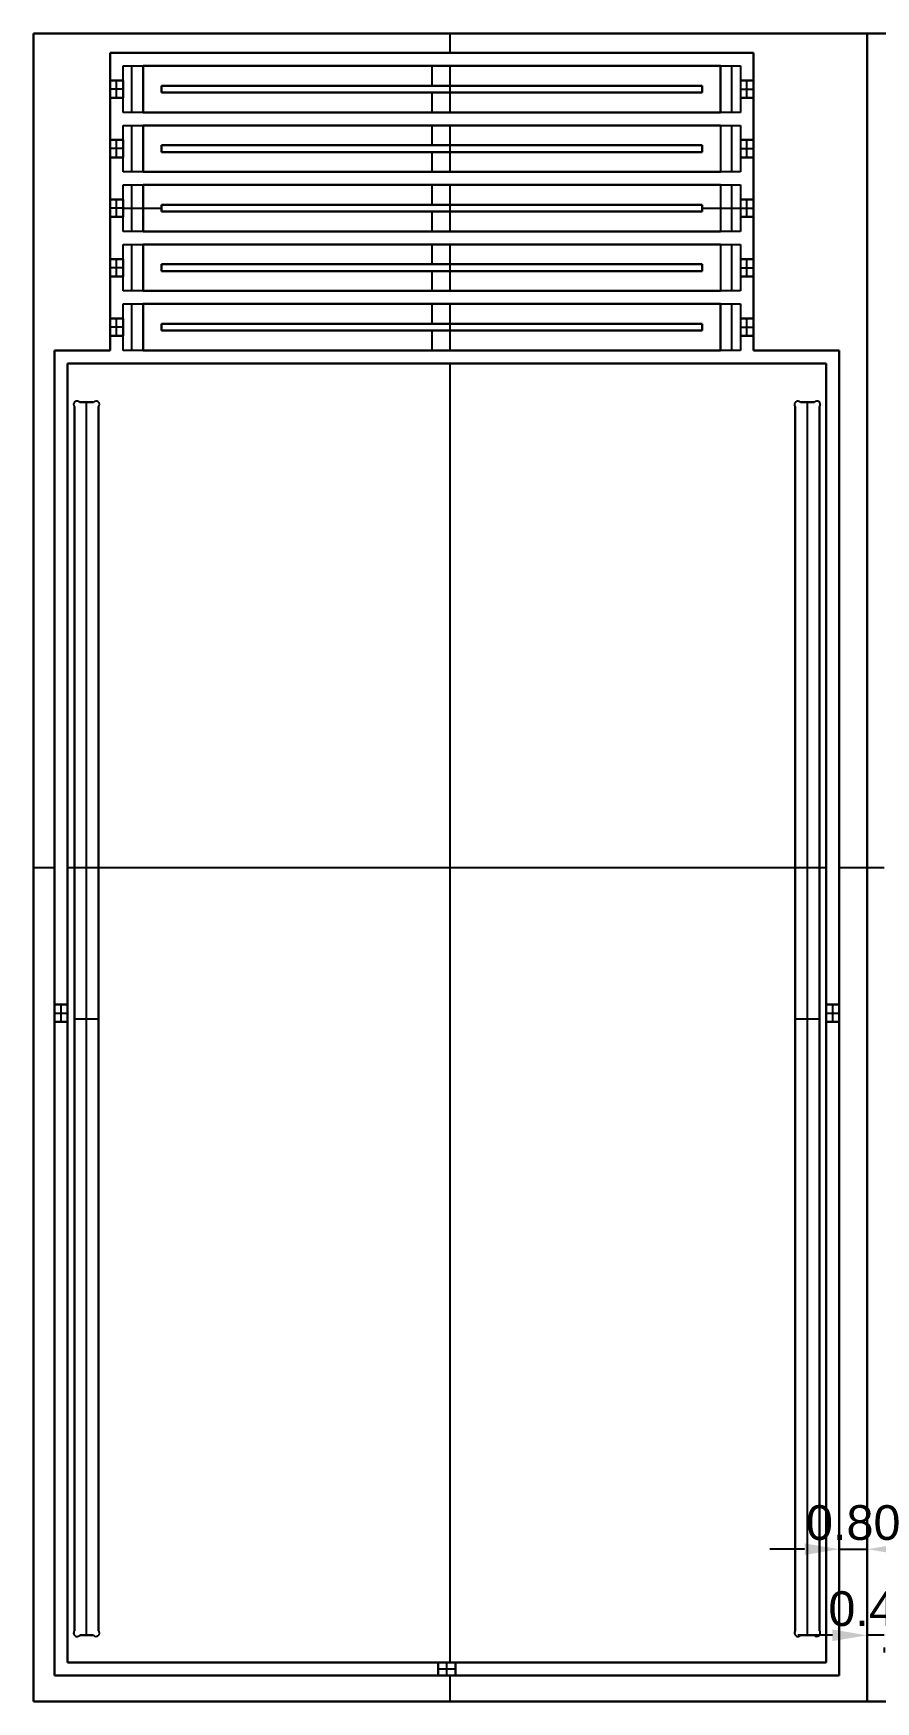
# Model space of a CAD drawing. Extents: x -51.9 to 44.1, y 0 to 48.
# Drawn here: x -51.93 to -27.69, y 0 to 48.03 of the extents above; entities that cross this region are included whole.
import ezdxf

# ---------------------------------------------------------------- set-up
doc = ezdxf.new("R2010")
doc.units = 0
doc.header["$MEASUREMENT"] = 0
doc.layers.get('DEFPOINTS').update_dxf_attribs({"linetype": 'CONTINUOUS'})
doc.layers.add('DEFAULT', color=18, linetype='CONTINUOUS')
doc.styles.add('ARIAL', font='')
doc.styles.get('ARIAL').set_extended_font_data('Arial')
doc.dimstyles.new('DEFAULT', dxfattribs={"dimtxt": 1, "dimasz": 1, "dimexe": 0.5, "dimexo": 0.5, "dimgap": 0.25, "dimtad": 1, "dimtoh": 1, "dimzin": 1, "dimtxsty": 'ARIAL', "dimcen": 0.5, "dimazin": 3, "dimtfac": 1, "dimtdec": 4, "dimtix": 1, "dimtmove": 0, "dimatfit": 3, "dimtolj": 1, "dimtzin": 1})

# ---------------------------------------------------------------- blocks, each defined once
blk = doc.blocks.new('*D1')
at = {"layer": 'DEFAULT', "color": 0}
for p, q in [((-28.738, 4.462), (-28.738, 4.888)), ((-27.936, 4.462), (-27.936, 4.888)), ((-29.738, 4.388), (-30.738, 4.388)), ((-28.738, 4.388), (-27.936, 4.388)), ((-26.936, 4.388), (-25.936, 4.388))]:
    blk.add_line(p, q, dxfattribs=at)
for points in [[(-29.738, 4.222), (-29.738, 4.555), (-28.738, 4.388)], [(-26.936, 4.555), (-26.936, 4.222), (-27.936, 4.388)]]:
    blk.add_solid(points, dxfattribs=at)
at = {"layer": 'DEFPOINTS', "color": 0}
for p in [(-27.936, 4.388), (-28.738, 3.962), (-27.936, 3.962)]:
    blk.add_point(p, dxfattribs=at)
at = {"layer": 'DEFAULT', "color": 0, "insert": (-28.337, 5.149), "char_height": 1, "attachment_point": 5, "style": 'ARIAL'}
blk.add_mtext('\\A1;0.80', dxfattribs=at)
blk = doc.blocks.new('*D2')
at = {"layer": 'DEFAULT', "color": 0}
for p, q in [((-28.936, 1.91), (-29.936, 1.91)), ((-27.45, 1.91), (-27.936, 1.91)), ((-27.936, 1.559), (-27.936, 1.41)), ((-27.45, 1.559), (-27.45, 1.41)), ((-26.45, 1.91), (-25.45, 1.91))]:
    blk.add_line(p, q, dxfattribs=at)
for points in [[(-28.936, 1.743), (-28.936, 2.077), (-27.936, 1.91)], [(-26.45, 2.077), (-26.45, 1.743), (-27.45, 1.91)]]:
    blk.add_solid(points, dxfattribs=at)
at = {"layer": 'DEFPOINTS', "color": 0}
for p in [(-27.936, 2.059), (-27.45, 2.059), (-27.936, 1.91)]:
    blk.add_point(p, dxfattribs=at)
at = {"layer": 'DEFAULT', "color": 0, "insert": (-27.693, 2.67), "char_height": 1, "attachment_point": 5, "style": 'ARIAL'}
blk.add_mtext('\\A1;0.49', dxfattribs=at)

msp = doc.modelspace()

# ---------------------------------------------------------------- linework, layer by layer
at = {"layer": 'DEFAULT'}
for p, q in [((-51.932, 48.031), (-51.932, 0)), ((-27.936, 48.031), (-51.932, 48.031)), ((-51.932, 48.031, -0.75), (-51.932, 0, -0.75)), ((-27.936, 48.031, -0.75), (-51.932, 48.031, -0.75)), ((-51.932, 48.031), (-51.932, 48.031, -0.75)), ((-51.932, 0, -0.375), (-51.932, 48.031, -0.375)), ((-51.932, 48.031, -0.375), (-27.936, 48.031, -0.375)), ((-39.934, 47.47), (-39.934, 48.031)), ((-39.934, 47.47, -0.75), (-39.934, 48.031, -0.75)), ((-39.934, 48.031), (-39.934, 48.031, -0.75)), ((-27.936, 0), (-27.936, 48.031)), ((-27.936, 0, -0.75), (-27.936, 48.031, -0.75)), ((-27.936, 48.031), (-27.936, 48.031, -0.75)), ((-27.936, 48.031, -0.375), (-27.936, 0, -0.375)), ((-27.936, 48.031), (-3.94, 48.031)), ((-27.936, 0), (-27.936, 48.031)), ((-27.936, 48.031, -0.75), (-3.94, 48.031, -0.75)), ((-27.936, 0, -0.75), (-27.936, 48.031, -0.75)), ((-27.936, 48.031), (-27.936, 48.031, -0.75)), ((-3.94, 48.031, -0.375), (-27.936, 48.031, -0.375)), ((-27.936, 48.031, -0.375), (-27.936, 0, -0.375)), ((-49.724, 47.47), (-49.724, 47.47, -0.75)), ((-31.208, 47.47), (-49.724, 47.47)), ((-49.724, 47.47), (-49.724, 38.902)), ((-49.724, 47.47, -0.75), (-49.724, 46.675, -0.75)), ((-31.208, 47.47, -0.75), (-49.724, 47.47, -0.75)), ((-49.724, 38.902, -0.375), (-49.724, 47.47, -0.375)), ((-49.724, 47.47, -0.375), (-31.208, 47.47, -0.375)), ((-49.349, 47.095, -0.75), (-31.583, 47.095, -0.75)), ((-49.349, 47.095, -0.394), (-48.773, 47.095, -0.394)), ((-49.349, 45.756, -0.394), (-49.349, 47.095, -0.394)), ((-49.349, 47.095, -0.394), (-49.349, 47.095, -0.75)), ((-49.349, 46.675, -0.75), (-49.349, 47.095, -0.75)), ((-49.098, 45.756, -0.394), (-49.098, 47.095, -0.394)), ((-48.773, 47.095, -0.394), (-48.773, 47.095, -0.197)), ((-48.773, 45.756, -0.394), (-48.773, 47.095, -0.394)), ((-48.773, 47.095, -0.197), (-32.159, 47.095, -0.197)), ((-48.773, 45.756, -0.197), (-48.773, 47.095, -0.197)), ((-32.159, 47.095, -0.375), (-48.773, 47.095, -0.375)), ((-48.773, 47.095, -0.197), (-48.773, 45.756, -0.197)), ((-40.466, 47.47), (-40.466, 47.47, -0.75)), ((-40.466, 47.095, -0.197), (-40.466, 47.095, -0.75)), ((-40.466, 47.095, -0.197), (-40.466, 46.524, -0.197)), ((-39.934, 45.756, -0.75), (-39.934, 47.095, -0.75)), ((-32.159, 47.095, -0.394), (-31.583, 47.095, -0.394)), ((-32.159, 47.095, -0.394), (-32.159, 45.756, -0.394)), ((-32.159, 47.095, -0.197), (-32.159, 45.756, -0.197)), ((-32.159, 47.095, -0.197), (-32.159, 47.095, -0.394)), ((-32.159, 45.756, -0.197), (-32.159, 47.095, -0.197)), ((-31.835, 45.756, -0.394), (-31.835, 47.095, -0.394)), ((-31.583, 47.095, -0.75), (-31.583, 46.675, -0.75)), ((-31.583, 47.095, -0.394), (-31.583, 45.756, -0.394)), ((-31.583, 47.095, -0.394), (-31.583, 47.095, -0.75)), ((-31.208, 47.47), (-31.208, 47.47, -0.75)), ((-31.208, 38.902), (-31.208, 47.47)), ((-31.208, 46.675, -0.75), (-31.208, 47.47, -0.75)), ((-31.208, 47.47, -0.375), (-31.208, 38.902, -0.375)), ((-49.724, 46.675, -0.75), (-49.349, 46.675, -0.75)), ((-49.724, 46.675, -0.625), (-49.349, 46.675, -0.625)), ((-49.724, 46.175, -0.625), (-49.724, 46.675, -0.625)), ((-49.724, 46.675, -0.75), (-49.724, 46.675, -0.625)), ((-49.724, 46.175, -0.75), (-49.724, 46.675, -0.75)), ((-49.349, 46.675, -0.688), (-49.724, 46.675, -0.688)), ((-49.537, 46.175, -0.75), (-49.537, 46.675, -0.75)), ((-49.537, 46.175, -0.625), (-49.537, 46.675, -0.625)), ((-49.537, 46.675, -0.75), (-49.537, 46.675, -0.625)), ((-49.349, 46.675, -0.75), (-49.349, 46.675, -0.625)), ((-49.349, 46.675, -0.625), (-49.349, 46.175, -0.625)), ((-49.349, 46.675, -0.75), (-49.349, 46.175, -0.75)), ((-31.208, 46.675, -0.75), (-31.583, 46.675, -0.75)), ((-31.208, 46.675, -0.625), (-31.583, 46.675, -0.625)), ((-31.583, 46.675, -0.625), (-31.583, 46.175, -0.625)), ((-31.583, 46.675, -0.75), (-31.583, 46.675, -0.625)), ((-31.583, 46.675, -0.75), (-31.583, 46.175, -0.75)), ((-31.583, 46.675, -0.688), (-31.208, 46.675, -0.688)), ((-31.396, 46.175, -0.75), (-31.396, 46.675, -0.75)), ((-31.396, 46.175, -0.625), (-31.396, 46.675, -0.625)), ((-31.396, 46.675, -0.75), (-31.396, 46.675, -0.625)), ((-31.208, 46.175, -0.625), (-31.208, 46.675, -0.625)), ((-31.208, 46.675, -0.75), (-31.208, 46.675, -0.625)), ((-31.208, 46.175, -0.75), (-31.208, 46.675, -0.75)), ((-49.349, 46.425, -0.75), (-49.724, 46.425, -0.75)), ((-49.349, 46.425, -0.625), (-49.724, 46.425, -0.625)), ((-49.349, 46.175, -0.75), (-49.724, 46.175, -0.75)), ((-49.349, 46.175, -0.625), (-49.724, 46.175, -0.625)), ((-49.724, 46.175, -0.75), (-49.724, 46.175, -0.625)), ((-49.724, 46.175, -0.75), (-49.724, 44.962, -0.75)), ((-49.724, 46.175, -0.688), (-49.349, 46.175, -0.688)), ((-49.537, 46.175, -0.75), (-49.537, 46.175, -0.625)), ((-49.349, 46.425, -0.394), (-49.349, 46.425, -0.625)), ((-49.349, 45.756, -0.75), (-49.349, 46.175, -0.75)), ((-49.349, 46.175, -0.75), (-49.349, 46.175, -0.625)), ((-48.249, 46.524), (-48.249, 46.524, -0.197)), ((-48.249, 46.524, -0.197), (-48.249, 46.327, -0.197)), ((-32.682, 46.524, -0.197), (-48.249, 46.524, -0.197)), ((-32.682, 46.524), (-48.249, 46.524)), ((-48.249, 46.524), (-48.249, 46.327)), ((-48.249, 46.524, -0.099), (-32.682, 46.524, -0.099)), ((-48.249, 46.327, -0.099), (-48.249, 46.524, -0.099)), ((-48.249, 46.425), (-48.249, 46.425, -0.197)), ((-48.249, 46.327, -0.197), (-32.682, 46.327, -0.197)), ((-48.249, 46.327), (-48.249, 46.327, -0.197)), ((-48.249, 46.327), (-32.682, 46.327)), ((-32.682, 46.327, -0.099), (-48.249, 46.327, -0.099)), ((-40.466, 46.524), (-40.466, 46.524, -0.197)), ((-40.466, 46.327, -0.197), (-40.466, 45.756, -0.197)), ((-40.466, 46.327), (-40.466, 46.327, -0.197)), ((-39.934, 46.327), (-39.934, 46.524)), ((-32.682, 46.327, -0.197), (-32.682, 46.524, -0.197)), ((-32.682, 46.524), (-32.682, 46.524, -0.197)), ((-32.682, 46.327), (-32.682, 46.524)), ((-32.682, 46.524, -0.099), (-32.682, 46.327, -0.099)), ((-32.682, 46.425), (-32.682, 46.425, -0.197)), ((-32.682, 46.327), (-32.682, 46.327, -0.197)), ((-31.583, 46.425, -0.394), (-31.583, 46.425, -0.625)), ((-31.583, 46.425, -0.75), (-31.208, 46.425, -0.75)), ((-31.583, 46.425, -0.625), (-31.208, 46.425, -0.625)), ((-31.583, 46.175, -0.75), (-31.208, 46.175, -0.75)), ((-31.583, 46.175, -0.625), (-31.208, 46.175, -0.625)), ((-31.583, 46.175, -0.75), (-31.583, 46.175, -0.625)), ((-31.583, 46.175, -0.75), (-31.583, 45.756, -0.75)), ((-31.208, 46.175, -0.688), (-31.583, 46.175, -0.688)), ((-31.396, 46.175, -0.75), (-31.396, 46.175, -0.625)), ((-31.208, 44.962, -0.75), (-31.208, 46.175, -0.75)), ((-31.208, 46.175, -0.75), (-31.208, 46.175, -0.625)), ((-31.583, 45.756, -0.75), (-49.349, 45.756, -0.75)), ((-48.773, 45.756, -0.394), (-49.349, 45.756, -0.394)), ((-49.349, 45.756, -0.394), (-49.349, 45.756, -0.75)), ((-32.159, 45.756, -0.197), (-48.773, 45.756, -0.197)), ((-48.773, 45.756, -0.197), (-48.773, 45.756, -0.394)), ((-48.773, 45.756, -0.375), (-32.159, 45.756, -0.375)), ((-40.466, 45.756, -0.197), (-40.466, 45.756, -0.75)), ((-31.583, 45.756, -0.394), (-32.159, 45.756, -0.394)), ((-32.159, 45.756, -0.394), (-32.159, 45.756, -0.197)), ((-31.583, 45.756, -0.394), (-31.583, 45.756, -0.75)), ((-49.349, 45.381, -0.75), (-31.583, 45.381, -0.75)), ((-49.349, 45.381, -0.394), (-48.773, 45.381, -0.394)), ((-49.349, 44.042, -0.394), (-49.349, 45.381, -0.394)), ((-49.349, 45.381, -0.394), (-49.349, 45.381, -0.75)), ((-49.349, 44.962, -0.75), (-49.349, 45.381, -0.75)), ((-49.098, 44.042, -0.394), (-49.098, 45.381, -0.394)), ((-48.773, 45.381, -0.394), (-48.773, 45.381, -0.197)), ((-48.773, 44.042, -0.394), (-48.773, 45.381, -0.394)), ((-48.773, 45.381, -0.197), (-32.159, 45.381, -0.197)), ((-48.773, 44.042, -0.197), (-48.773, 45.381, -0.197)), ((-32.159, 45.381, -0.375), (-48.773, 45.381, -0.375)), ((-48.773, 45.381, -0.197), (-48.773, 44.042, -0.197)), ((-40.466, 45.381, -0.197), (-40.466, 45.381, -0.75)), ((-40.466, 45.381, -0.197), (-40.466, 44.81, -0.197)), ((-39.934, 44.042, -0.75), (-39.934, 45.381, -0.75)), ((-32.159, 45.381, -0.394), (-31.583, 45.381, -0.394)), ((-32.159, 45.381, -0.394), (-32.159, 44.042, -0.394)), ((-32.159, 45.381, -0.197), (-32.159, 44.042, -0.197)), ((-32.159, 45.381, -0.197), (-32.159, 45.381, -0.394)), ((-32.159, 45.377, -0.197), (-32.159, 45.381, -0.197)), ((-31.835, 44.042, -0.394), (-31.835, 45.381, -0.394)), ((-31.583, 45.381, -0.75), (-31.583, 44.962, -0.75)), ((-31.583, 45.381, -0.394), (-31.583, 44.042, -0.394)), ((-31.583, 45.381, -0.394), (-31.583, 45.381, -0.75)), ((-49.724, 44.962, -0.75), (-49.349, 44.962, -0.75)), ((-49.724, 44.962, -0.625), (-49.349, 44.962, -0.625)), ((-49.724, 44.462, -0.625), (-49.724, 44.962, -0.625)), ((-49.724, 44.962, -0.75), (-49.724, 44.962, -0.625)), ((-49.724, 44.462, -0.75), (-49.724, 44.962, -0.75)), ((-49.349, 44.962, -0.688), (-49.724, 44.962, -0.688)), ((-49.349, 44.712, -0.75), (-49.724, 44.712, -0.75)), ((-49.349, 44.712, -0.625), (-49.724, 44.712, -0.625)), ((-49.537, 44.462, -0.75), (-49.537, 44.962, -0.75)), ((-49.537, 44.462, -0.625), (-49.537, 44.962, -0.625)), ((-49.537, 44.962, -0.75), (-49.537, 44.962, -0.625)), ((-49.349, 44.962, -0.75), (-49.349, 44.962, -0.625)), ((-49.349, 44.962, -0.625), (-49.349, 44.462, -0.625)), ((-49.349, 44.962, -0.75), (-49.349, 44.462, -0.75)), ((-49.349, 44.712, -0.394), (-49.349, 44.712, -0.625)), ((-48.249, 44.81, -0.197), (-48.249, 44.613, -0.197)), ((-32.682, 44.81, -0.197), (-48.249, 44.81, -0.197)), ((-48.249, 44.81), (-48.249, 44.81, -0.197)), ((-48.249, 44.613), (-48.249, 44.81)), ((-48.249, 44.81), (-32.682, 44.81)), ((-48.249, 44.613, -0.099), (-48.249, 44.81, -0.099)), ((-48.249, 44.81, -0.099), (-32.682, 44.81, -0.099)), ((-48.249, 44.712), (-48.249, 44.712, -0.197)), ((-40.466, 44.81), (-40.466, 44.81, -0.197)), ((-39.934, 44.613), (-39.934, 44.81)), ((-32.682, 44.613, -0.197), (-32.682, 44.81, -0.197)), ((-32.682, 44.81), (-32.682, 44.81, -0.197)), ((-32.682, 44.81), (-32.682, 44.613)), ((-32.682, 44.81, -0.099), (-32.682, 44.613, -0.099)), ((-32.682, 44.712), (-32.682, 44.712, -0.197)), ((-31.208, 44.962, -0.75), (-31.583, 44.962, -0.75)), ((-31.208, 44.962, -0.625), (-31.583, 44.962, -0.625)), ((-31.583, 44.962, -0.625), (-31.583, 44.462, -0.625)), ((-31.583, 44.962, -0.75), (-31.583, 44.962, -0.625)), ((-31.583, 44.962, -0.75), (-31.583, 44.462, -0.75)), ((-31.583, 44.962, -0.688), (-31.208, 44.962, -0.688)), ((-31.583, 44.712, -0.394), (-31.583, 44.712, -0.625)), ((-31.583, 44.712, -0.75), (-31.208, 44.712, -0.75)), ((-31.583, 44.712, -0.625), (-31.208, 44.712, -0.625)), ((-31.396, 44.462, -0.75), (-31.396, 44.962, -0.75)), ((-31.396, 44.462, -0.625), (-31.396, 44.962, -0.625)), ((-31.396, 44.962, -0.75), (-31.396, 44.962, -0.625)), ((-31.208, 44.462, -0.625), (-31.208, 44.962, -0.625)), ((-31.208, 44.962, -0.75), (-31.208, 44.962, -0.625)), ((-31.208, 44.462, -0.75), (-31.208, 44.962, -0.75)), ((-49.349, 44.462, -0.75), (-49.724, 44.462, -0.75)), ((-49.349, 44.462, -0.625), (-49.724, 44.462, -0.625)), ((-49.724, 44.462, -0.75), (-49.724, 44.462, -0.625)), ((-49.724, 44.462, -0.75), (-49.724, 43.248, -0.75)), ((-49.724, 44.462, -0.688), (-49.349, 44.462, -0.688)), ((-49.537, 44.462, -0.75), (-49.537, 44.462, -0.625)), ((-49.349, 44.042, -0.75), (-49.349, 44.462, -0.75)), ((-49.349, 44.462, -0.75), (-49.349, 44.462, -0.625)), ((-48.249, 44.613), (-48.249, 44.613, -0.197)), ((-48.249, 44.613, -0.197), (-32.682, 44.613, -0.197)), ((-32.682, 44.613), (-48.249, 44.613)), ((-32.682, 44.613, -0.099), (-48.249, 44.613, -0.099)), ((-40.466, 44.613, -0.197), (-40.466, 44.042, -0.197)), ((-40.466, 44.613), (-40.466, 44.613, -0.197)), ((-32.682, 44.613), (-32.682, 44.613, -0.197)), ((-31.583, 44.462, -0.75), (-31.208, 44.462, -0.75)), ((-31.583, 44.462, -0.625), (-31.208, 44.462, -0.625)), ((-31.583, 44.462, -0.75), (-31.583, 44.462, -0.625)), ((-31.583, 44.462, -0.75), (-31.583, 44.042, -0.75)), ((-31.208, 44.462, -0.688), (-31.583, 44.462, -0.688)), ((-31.396, 44.462, -0.75), (-31.396, 44.462, -0.625)), ((-31.208, 43.248, -0.75), (-31.208, 44.462, -0.75)), ((-31.208, 44.462, -0.75), (-31.208, 44.462, -0.625)), ((-31.583, 44.042, -0.75), (-49.349, 44.042, -0.75)), ((-48.773, 44.042, -0.394), (-49.349, 44.042, -0.394)), ((-49.349, 44.042, -0.394), (-49.349, 44.042, -0.75)), ((-32.159, 44.042, -0.197), (-48.773, 44.042, -0.197)), ((-48.773, 44.042, -0.197), (-48.773, 44.042, -0.394)), ((-48.773, 44.042, -0.375), (-32.159, 44.042, -0.375)), ((-40.466, 44.042, -0.197), (-40.466, 44.042, -0.75)), ((-32.159, 44.042, -0.197), (-32.159, 44.045, -0.197)), ((-31.583, 44.042, -0.394), (-32.159, 44.042, -0.394)), ((-32.159, 44.042, -0.394), (-32.159, 44.042, -0.197)), ((-31.583, 44.042, -0.394), (-31.583, 44.042, -0.75)), ((-49.724, 43.248, -0.75), (-49.349, 43.248, -0.75)), ((-49.724, 43.248, -0.625), (-49.349, 43.248, -0.625)), ((-49.724, 42.748, -0.625), (-49.724, 43.248, -0.625)), ((-49.724, 43.248, -0.75), (-49.724, 43.248, -0.625)), ((-49.724, 42.748, -0.75), (-49.724, 43.248, -0.75)), ((-49.349, 43.248, -0.688), (-49.724, 43.248, -0.688)), ((-49.537, 42.748, -0.75), (-49.537, 43.248, -0.75)), ((-49.537, 42.748, -0.625), (-49.537, 43.248, -0.625)), ((-49.537, 43.248, -0.75), (-49.537, 43.248, -0.625)), ((-49.349, 43.667, -0.75), (-31.583, 43.667, -0.75)), ((-49.349, 43.667, -0.394), (-48.773, 43.667, -0.394)), ((-49.349, 42.329, -0.394), (-49.349, 43.667, -0.394)), ((-49.349, 43.667, -0.394), (-49.349, 43.667, -0.75)), ((-49.349, 43.248, -0.75), (-49.349, 43.667, -0.75)), ((-49.349, 43.248, -0.75), (-49.349, 43.248, -0.625)), ((-49.349, 43.248, -0.625), (-49.349, 42.748, -0.625)), ((-49.349, 43.248, -0.75), (-49.349, 42.748, -0.75)), ((-49.098, 42.329, -0.394), (-49.098, 43.667, -0.394)), ((-48.773, 43.667, -0.394), (-48.773, 43.667, -0.197)), ((-48.773, 42.329, -0.394), (-48.773, 43.667, -0.394)), ((-48.773, 43.667, -0.197), (-32.159, 43.667, -0.197)), ((-48.773, 42.329, -0.197), (-48.773, 43.667, -0.197)), ((-32.159, 43.667, -0.375), (-48.773, 43.667, -0.375)), ((-48.773, 43.667, -0.197), (-48.773, 42.329, -0.197)), ((-40.466, 43.667, -0.197), (-40.466, 43.667, -0.75)), ((-40.466, 43.667, -0.197), (-40.466, 43.097, -0.197)), ((-39.934, 42.329, -0.75), (-39.934, 43.667, -0.75)), ((-32.159, 43.667, -0.394), (-31.583, 43.667, -0.394)), ((-32.159, 43.667, -0.394), (-32.159, 42.329, -0.394)), ((-32.159, 43.667, -0.197), (-32.159, 42.329, -0.197)), ((-32.159, 43.667, -0.197), (-32.159, 43.667, -0.394)), ((-32.159, 43.663, -0.197), (-32.159, 43.667, -0.197)), ((-31.835, 42.329, -0.394), (-31.835, 43.667, -0.394)), ((-31.583, 43.667, -0.75), (-31.583, 43.248, -0.75)), ((-31.583, 43.667, -0.394), (-31.583, 42.329, -0.394)), ((-31.583, 43.667, -0.394), (-31.583, 43.667, -0.75)), ((-31.208, 43.248, -0.75), (-31.583, 43.248, -0.75)), ((-31.208, 43.248, -0.625), (-31.583, 43.248, -0.625)), ((-31.583, 43.248, -0.625), (-31.583, 42.748, -0.625)), ((-31.583, 43.248, -0.75), (-31.583, 43.248, -0.625)), ((-31.583, 43.248, -0.75), (-31.583, 42.748, -0.75)), ((-31.583, 43.248, -0.688), (-31.208, 43.248, -0.688)), ((-31.396, 42.748, -0.75), (-31.396, 43.248, -0.75)), ((-31.396, 42.748, -0.625), (-31.396, 43.248, -0.625)), ((-31.396, 43.248, -0.75), (-31.396, 43.248, -0.625)), ((-31.208, 42.748, -0.625), (-31.208, 43.248, -0.625)), ((-31.208, 43.248, -0.75), (-31.208, 43.248, -0.625)), ((-31.208, 42.748, -0.75), (-31.208, 43.248, -0.75)), ((-49.724, 43.186), (-49.724, 43.186, -0.625)), ((-49.349, 42.998, -0.75), (-49.724, 42.998, -0.75)), ((-49.349, 42.998, -0.625), (-49.724, 42.998, -0.625)), ((-49.349, 42.748, -0.75), (-49.724, 42.748, -0.75)), ((-49.349, 42.748, -0.625), (-49.724, 42.748, -0.625)), ((-49.724, 42.748, -0.75), (-49.724, 42.748, -0.625)), ((-49.724, 42.748, -0.75), (-49.724, 41.535, -0.75)), ((-49.724, 42.748, -0.688), (-49.349, 42.748, -0.688)), ((-49.537, 42.748, -0.75), (-49.537, 42.748, -0.625)), ((-49.349, 42.998, -0.394), (-49.349, 42.998, -0.625)), ((-49.349, 42.998, -0.394), (-48.773, 42.998, -0.394)), ((-49.349, 42.329, -0.75), (-49.349, 42.748, -0.75)), ((-49.349, 42.748, -0.75), (-49.349, 42.748, -0.625)), ((-48.773, 42.998, -0.197), (-48.773, 42.998, -0.394)), ((-48.773, 42.998, -0.197), (-48.249, 42.998, -0.197)), ((-48.249, 43.097), (-48.249, 43.097, -0.197)), ((-48.249, 43.097, -0.197), (-48.249, 42.9, -0.197)), ((-32.682, 43.097, -0.197), (-48.249, 43.097, -0.197)), ((-32.682, 43.097), (-48.249, 43.097)), ((-48.249, 43.097), (-48.249, 42.9)), ((-48.249, 43.097, -0.099), (-32.682, 43.097, -0.099)), ((-48.249, 42.9, -0.099), (-48.249, 43.097, -0.099)), ((-48.249, 42.998), (-48.249, 42.998, -0.197)), ((-48.249, 42.9, -0.197), (-32.682, 42.9, -0.197)), ((-48.249, 42.9), (-48.249, 42.9, -0.197)), ((-48.249, 42.9), (-32.682, 42.9)), ((-32.682, 42.9, -0.099), (-48.249, 42.9, -0.099)), ((-40.466, 43.097), (-40.466, 43.097, -0.197)), ((-40.466, 42.9, -0.197), (-40.466, 42.329, -0.197)), ((-40.466, 42.9), (-40.466, 42.9, -0.197)), ((-39.934, 42.9), (-39.934, 43.097)), ((-32.682, 42.9, -0.197), (-32.682, 43.097, -0.197)), ((-32.682, 43.097), (-32.682, 43.097, -0.197)), ((-32.682, 42.9), (-32.682, 43.097)), ((-32.682, 43.097, -0.099), (-32.682, 42.9, -0.099)), ((-32.682, 42.998, -0.197), (-32.159, 42.998, -0.197)), ((-32.682, 42.998), (-32.682, 42.998, -0.197)), ((-32.682, 42.9), (-32.682, 42.9, -0.197)), ((-32.159, 42.998, -0.394), (-31.583, 42.998, -0.394)), ((-32.159, 42.998, -0.197), (-32.159, 42.998, -0.394)), ((-31.583, 42.998, -0.394), (-31.583, 42.998, -0.625)), ((-31.583, 42.998, -0.75), (-31.208, 42.998, -0.75)), ((-31.583, 42.998, -0.625), (-31.208, 42.998, -0.625)), ((-31.583, 42.748, -0.75), (-31.208, 42.748, -0.75)), ((-31.583, 42.748, -0.625), (-31.208, 42.748, -0.625)), ((-31.583, 42.748, -0.75), (-31.583, 42.748, -0.625)), ((-31.583, 42.748, -0.75), (-31.583, 42.329, -0.75)), ((-31.208, 42.748, -0.688), (-31.583, 42.748, -0.688)), ((-31.396, 42.748, -0.75), (-31.396, 42.748, -0.625)), ((-31.208, 43.186), (-31.208, 43.186, -0.625)), ((-31.208, 41.535, -0.75), (-31.208, 42.748, -0.75)), ((-31.208, 42.748, -0.75), (-31.208, 42.748, -0.625)), ((-31.583, 42.329, -0.75), (-49.349, 42.329, -0.75)), ((-48.773, 42.329, -0.394), (-49.349, 42.329, -0.394)), ((-49.349, 42.329, -0.394), (-49.349, 42.329, -0.75)), ((-32.159, 42.329, -0.197), (-48.773, 42.329, -0.197)), ((-48.773, 42.329, -0.197), (-48.773, 42.329, -0.394)), ((-48.773, 42.329, -0.375), (-32.159, 42.329, -0.375)), ((-40.466, 42.329, -0.197), (-40.466, 42.329, -0.75)), ((-32.159, 42.329, -0.197), (-32.159, 42.335, -0.197)), ((-31.583, 42.329, -0.394), (-32.159, 42.329, -0.394)), ((-32.159, 42.329, -0.394), (-32.159, 42.329, -0.197)), ((-31.583, 42.329, -0.394), (-31.583, 42.329, -0.75)), ((-49.349, 41.954, -0.75), (-31.583, 41.954, -0.75)), ((-49.349, 41.954, -0.394), (-48.773, 41.954, -0.394)), ((-49.349, 40.615, -0.394), (-49.349, 41.954, -0.394)), ((-49.349, 41.954, -0.394), (-49.349, 41.954, -0.75)), ((-49.349, 41.535, -0.75), (-49.349, 41.954, -0.75)), ((-49.098, 40.615, -0.394), (-49.098, 41.954, -0.394)), ((-48.773, 41.954, -0.394), (-48.773, 41.954, -0.197)), ((-48.773, 40.615, -0.394), (-48.773, 41.954, -0.394)), ((-48.773, 41.954, -0.197), (-32.159, 41.954, -0.197)), ((-48.773, 40.615, -0.197), (-48.773, 41.954, -0.197)), ((-32.159, 41.954, -0.375), (-48.773, 41.954, -0.375)), ((-48.773, 41.954, -0.197), (-48.773, 40.615, -0.197)), ((-40.466, 41.954, -0.197), (-40.466, 41.954, -0.75)), ((-40.466, 41.954, -0.197), (-40.466, 41.383, -0.197)), ((-39.934, 40.615, -0.75), (-39.934, 41.954, -0.75)), ((-32.159, 41.954, -0.394), (-31.583, 41.954, -0.394)), ((-32.159, 41.954, -0.394), (-32.159, 40.615, -0.394)), ((-32.159, 41.954, -0.197), (-32.159, 40.615, -0.197)), ((-32.159, 41.954, -0.197), (-32.159, 41.954, -0.394)), ((-32.159, 41.948, -0.197), (-32.159, 41.954, -0.197)), ((-31.835, 40.615, -0.394), (-31.835, 41.954, -0.394)), ((-31.583, 41.954, -0.75), (-31.583, 41.535, -0.75)), ((-31.583, 41.954, -0.394), (-31.583, 40.615, -0.394)), ((-31.583, 41.954, -0.394), (-31.583, 41.954, -0.75)), ((-49.724, 41.535, -0.75), (-49.349, 41.535, -0.75)), ((-49.724, 41.535, -0.625), (-49.349, 41.535, -0.625)), ((-49.724, 41.035, -0.625), (-49.724, 41.535, -0.625)), ((-49.724, 41.535, -0.75), (-49.724, 41.535, -0.625)), ((-49.724, 41.035, -0.75), (-49.724, 41.535, -0.75)), ((-49.349, 41.535, -0.688), (-49.724, 41.535, -0.688)), ((-49.537, 41.035, -0.75), (-49.537, 41.535, -0.75)), ((-49.537, 41.035, -0.625), (-49.537, 41.535, -0.625)), ((-49.537, 41.535, -0.75), (-49.537, 41.535, -0.625)), ((-49.349, 41.535, -0.75), (-49.349, 41.535, -0.625)), ((-49.349, 41.535, -0.625), (-49.349, 41.035, -0.625)), ((-49.349, 41.535, -0.75), (-49.349, 41.035, -0.75)), ((-48.249, 41.383), (-48.249, 41.383, -0.197)), ((-48.249, 41.383, -0.197), (-48.249, 41.186, -0.197)), ((-32.682, 41.383, -0.197), (-48.249, 41.383, -0.197)), ((-32.682, 41.383), (-48.249, 41.383)), ((-48.249, 41.383), (-48.249, 41.186)), ((-48.249, 41.383, -0.099), (-32.682, 41.383, -0.099)), ((-48.249, 41.186, -0.099), (-48.249, 41.383, -0.099)), ((-40.466, 41.383), (-40.466, 41.383, -0.197)), ((-39.934, 41.186), (-39.934, 41.383)), ((-32.682, 41.186, -0.197), (-32.682, 41.383, -0.197)), ((-32.682, 41.383), (-32.682, 41.383, -0.197)), ((-32.682, 41.186), (-32.682, 41.383)), ((-32.682, 41.383, -0.099), (-32.682, 41.186, -0.099)), ((-31.208, 41.535, -0.75), (-31.583, 41.535, -0.75)), ((-31.208, 41.535, -0.625), (-31.583, 41.535, -0.625)), ((-31.583, 41.535, -0.625), (-31.583, 41.035, -0.625)), ((-31.583, 41.535, -0.75), (-31.583, 41.535, -0.625)), ((-31.583, 41.535, -0.75), (-31.583, 41.035, -0.75)), ((-31.583, 41.535, -0.688), (-31.208, 41.535, -0.688)), ((-31.396, 41.035, -0.75), (-31.396, 41.535, -0.75)), ((-31.396, 41.035, -0.625), (-31.396, 41.535, -0.625)), ((-31.396, 41.535, -0.75), (-31.396, 41.535, -0.625)), ((-31.208, 41.035, -0.625), (-31.208, 41.535, -0.625)), ((-31.208, 41.535, -0.75), (-31.208, 41.535, -0.625)), ((-31.208, 41.035, -0.75), (-31.208, 41.535, -0.75)), ((-49.349, 41.285, -0.75), (-49.724, 41.285, -0.75)), ((-49.349, 41.285, -0.625), (-49.724, 41.285, -0.625)), ((-49.349, 41.035, -0.75), (-49.724, 41.035, -0.75)), ((-49.349, 41.035, -0.625), (-49.724, 41.035, -0.625)), ((-49.724, 41.035, -0.75), (-49.724, 41.035, -0.625)), ((-49.724, 41.035, -0.75), (-49.724, 39.821, -0.75)), ((-49.724, 41.035, -0.688), (-49.349, 41.035, -0.688)), ((-49.537, 41.035, -0.75), (-49.537, 41.035, -0.625)), ((-49.349, 41.285, -0.394), (-49.349, 41.285, -0.625)), ((-49.349, 40.615, -0.75), (-49.349, 41.035, -0.75)), ((-49.349, 41.035, -0.75), (-49.349, 41.035, -0.625)), ((-48.249, 41.285), (-48.249, 41.285, -0.197)), ((-48.249, 41.186, -0.197), (-32.682, 41.186, -0.197)), ((-48.249, 41.186), (-48.249, 41.186, -0.197)), ((-48.249, 41.186), (-32.682, 41.186)), ((-32.682, 41.186, -0.099), (-48.249, 41.186, -0.099)), ((-40.466, 41.186, -0.197), (-40.466, 40.615, -0.197)), ((-40.466, 41.186), (-40.466, 41.186, -0.197)), ((-32.682, 41.285), (-32.682, 41.285, -0.197)), ((-32.682, 41.186), (-32.682, 41.186, -0.197)), ((-31.583, 41.285, -0.394), (-31.583, 41.285, -0.625)), ((-31.583, 41.285, -0.75), (-31.208, 41.285, -0.75)), ((-31.583, 41.285, -0.625), (-31.208, 41.285, -0.625)), ((-31.583, 41.035, -0.75), (-31.208, 41.035, -0.75)), ((-31.583, 41.035, -0.625), (-31.208, 41.035, -0.625)), ((-31.583, 41.035, -0.75), (-31.583, 41.035, -0.625)), ((-31.583, 41.035, -0.75), (-31.583, 40.615, -0.75)), ((-31.208, 41.035, -0.688), (-31.583, 41.035, -0.688)), ((-31.396, 41.035, -0.75), (-31.396, 41.035, -0.625)), ((-31.208, 39.821, -0.75), (-31.208, 41.035, -0.75)), ((-31.208, 41.035, -0.75), (-31.208, 41.035, -0.625)), ((-31.583, 40.615, -0.75), (-49.349, 40.615, -0.75)), ((-48.773, 40.615, -0.394), (-49.349, 40.615, -0.394)), ((-49.349, 40.615, -0.394), (-49.349, 40.615, -0.75)), ((-32.159, 40.615, -0.197), (-48.773, 40.615, -0.197)), ((-48.773, 40.615, -0.197), (-48.773, 40.615, -0.394)), ((-48.773, 40.615, -0.375), (-32.159, 40.615, -0.375)), ((-40.466, 40.615, -0.197), (-40.466, 40.615, -0.75)), ((-32.159, 40.615, -0.197), (-32.159, 40.624, -0.197)), ((-31.583, 40.615, -0.394), (-32.159, 40.615, -0.394)), ((-32.159, 40.615, -0.394), (-32.159, 40.615, -0.197)), ((-31.583, 40.615, -0.394), (-31.583, 40.615, -0.75)), ((-49.349, 40.24, -0.75), (-31.583, 40.24, -0.75)), ((-49.349, 38.902, -0.394), (-49.349, 40.24, -0.394)), ((-49.349, 40.24, -0.394), (-48.773, 40.24, -0.394)), ((-49.349, 40.24, -0.394), (-49.349, 40.24, -0.75)), ((-49.349, 39.821, -0.75), (-49.349, 40.24, -0.75)), ((-49.098, 38.902, -0.394), (-49.098, 40.24, -0.394)), ((-48.773, 40.24, -0.394), (-48.773, 40.24, -0.197)), ((-48.773, 38.902, -0.394), (-48.773, 40.24, -0.394)), ((-48.773, 40.24, -0.197), (-32.159, 40.24, -0.197)), ((-48.773, 38.902, -0.197), (-48.773, 40.24, -0.197)), ((-32.159, 40.24, -0.375), (-48.773, 40.24, -0.375)), ((-48.773, 40.24, -0.197), (-48.773, 38.902, -0.197)), ((-40.466, 40.24, -0.197), (-40.466, 40.24, -0.75)), ((-40.466, 40.24, -0.197), (-40.466, 39.669, -0.197)), ((-39.934, 38.902, -0.75), (-39.934, 40.24, -0.75)), ((-32.159, 40.24, -0.394), (-31.583, 40.24, -0.394)), ((-32.159, 40.24, -0.394), (-32.159, 38.902, -0.394)), ((-32.159, 40.24, -0.197), (-32.159, 38.902, -0.197)), ((-32.159, 40.24, -0.197), (-32.159, 40.24, -0.394)), ((-32.159, 38.902, -0.197), (-32.159, 40.24, -0.197)), ((-31.835, 38.902, -0.394), (-31.835, 40.24, -0.394)), ((-31.583, 40.24, -0.75), (-31.583, 39.821, -0.75)), ((-31.583, 40.24, -0.394), (-31.583, 38.902, -0.394)), ((-31.583, 40.24, -0.394), (-31.583, 40.24, -0.75)), ((-49.724, 39.821, -0.75), (-49.349, 39.821, -0.75)), ((-49.724, 39.821, -0.625), (-49.349, 39.821, -0.625)), ((-49.724, 39.321, -0.625), (-49.724, 39.821, -0.625)), ((-49.724, 39.821, -0.75), (-49.724, 39.821, -0.625)), ((-49.724, 39.321, -0.75), (-49.724, 39.821, -0.75)), ((-49.349, 39.821, -0.688), (-49.724, 39.821, -0.688)), ((-49.349, 39.571, -0.75), (-49.724, 39.571, -0.75)), ((-49.349, 39.571, -0.625), (-49.724, 39.571, -0.625)), ((-49.537, 39.321, -0.75), (-49.537, 39.821, -0.75)), ((-49.537, 39.321, -0.625), (-49.537, 39.821, -0.625)), ((-49.537, 39.821, -0.75), (-49.537, 39.821, -0.625)), ((-49.349, 39.821, -0.75), (-49.349, 39.821, -0.625)), ((-49.349, 39.821, -0.625), (-49.349, 39.321, -0.625)), ((-49.349, 39.821, -0.75), (-49.349, 39.321, -0.75)), ((-49.349, 39.571, -0.394), (-49.349, 39.571, -0.625)), ((-48.249, 39.669, -0.197), (-48.249, 39.473, -0.197)), ((-32.682, 39.669, -0.197), (-48.249, 39.669, -0.197)), ((-48.249, 39.669), (-48.249, 39.669, -0.197)), ((-48.249, 39.473), (-48.249, 39.669)), ((-48.249, 39.669), (-32.682, 39.669)), ((-48.249, 39.473, -0.099), (-48.249, 39.669, -0.099)), ((-48.249, 39.669, -0.099), (-32.682, 39.669, -0.099)), ((-48.249, 39.571), (-48.249, 39.571, -0.197)), ((-48.249, 39.473), (-48.249, 39.473, -0.197)), ((-48.249, 39.473, -0.197), (-32.682, 39.473, -0.197)), ((-32.682, 39.473), (-48.249, 39.473)), ((-32.682, 39.473, -0.099), (-48.249, 39.473, -0.099)), ((-40.466, 39.669), (-40.466, 39.669, -0.197)), ((-40.466, 39.473, -0.197), (-40.466, 38.902, -0.197)), ((-40.466, 39.473), (-40.466, 39.473, -0.197)), ((-39.934, 39.473), (-39.934, 39.669)), ((-32.682, 39.473, -0.197), (-32.682, 39.669, -0.197)), ((-32.682, 39.669), (-32.682, 39.669, -0.197)), ((-32.682, 39.669), (-32.682, 39.473)), ((-32.682, 39.669, -0.099), (-32.682, 39.473, -0.099)), ((-32.682, 39.571), (-32.682, 39.571, -0.197)), ((-32.682, 39.473), (-32.682, 39.473, -0.197)), ((-31.208, 39.821, -0.75), (-31.583, 39.821, -0.75)), ((-31.208, 39.821, -0.625), (-31.583, 39.821, -0.625)), ((-31.583, 39.821, -0.625), (-31.583, 39.321, -0.625)), ((-31.583, 39.821, -0.75), (-31.583, 39.821, -0.625)), ((-31.583, 39.821, -0.75), (-31.583, 39.321, -0.75)), ((-31.583, 39.821, -0.688), (-31.208, 39.821, -0.688)), ((-31.583, 39.571, -0.394), (-31.583, 39.571, -0.625)), ((-31.583, 39.571, -0.75), (-31.208, 39.571, -0.75)), ((-31.583, 39.571, -0.625), (-31.208, 39.571, -0.625)), ((-31.396, 39.321, -0.75), (-31.396, 39.821, -0.75)), ((-31.396, 39.321, -0.625), (-31.396, 39.821, -0.625)), ((-31.396, 39.821, -0.75), (-31.396, 39.821, -0.625)), ((-31.208, 39.321, -0.625), (-31.208, 39.821, -0.625)), ((-31.208, 39.821, -0.75), (-31.208, 39.821, -0.625)), ((-31.208, 39.321, -0.75), (-31.208, 39.821, -0.75)), ((-49.349, 39.321, -0.75), (-49.724, 39.321, -0.75)), ((-49.349, 39.321, -0.625), (-49.724, 39.321, -0.625)), ((-49.724, 39.321, -0.75), (-49.724, 39.321, -0.625)), ((-49.724, 39.321, -0.75), (-49.724, 38.902, -0.75)), ((-49.724, 39.321, -0.688), (-49.349, 39.321, -0.688)), ((-49.537, 39.321, -0.75), (-49.537, 39.321, -0.625)), ((-49.349, 38.902, -0.75), (-49.349, 39.321, -0.75)), ((-49.349, 39.321, -0.75), (-49.349, 39.321, -0.625)), ((-31.583, 39.321, -0.75), (-31.208, 39.321, -0.75)), ((-31.583, 39.321, -0.625), (-31.208, 39.321, -0.625)), ((-31.583, 39.321, -0.75), (-31.583, 39.321, -0.625)), ((-31.583, 39.321, -0.75), (-31.583, 38.902, -0.75)), ((-31.208, 39.321, -0.688), (-31.583, 39.321, -0.688)), ((-31.396, 39.321, -0.75), (-31.396, 39.321, -0.625)), ((-31.208, 38.902, -0.75), (-31.208, 39.321, -0.75)), ((-31.208, 39.321, -0.75), (-31.208, 39.321, -0.625)), ((-51.322, 38.902), (-51.322, 38.902, -0.75)), ((-49.724, 38.902), (-51.322, 38.902)), ((-51.322, 38.902), (-51.322, 0.75)), ((-51.322, 38.902, -0.75), (-51.322, 20.076, -0.75)), ((-49.724, 38.902, -0.75), (-51.322, 38.902, -0.75)), ((-51.322, 38.902, -0.375), (-49.724, 38.902, -0.375)), ((-51.322, 0.75, -0.375), (-51.322, 38.902, -0.375)), ((-50.947, 38.527), (-50.947, 38.527, -0.75)), ((-50.947, 1.125), (-50.947, 38.527)), ((-50.947, 38.527), (-29.113, 38.527)), ((-50.947, 38.527, -0.75), (-29.113, 38.527, -0.75)), ((-50.947, 20.076, -0.75), (-50.947, 38.527, -0.75)), ((-29.113, 38.527, -0.375), (-50.947, 38.527, -0.375)), ((-50.947, 38.527, -0.375), (-50.947, 1.125, -0.375)), ((-50.523, 38.902), (-50.523, 38.902, -0.75)), ((-49.724, 38.902), (-49.724, 38.902, -0.75)), ((-31.583, 38.902, -0.75), (-49.349, 38.902, -0.75)), ((-48.773, 38.902, -0.394), (-49.349, 38.902, -0.394)), ((-49.349, 38.902, -0.394), (-49.349, 38.902, -0.75)), ((-32.159, 38.902, -0.197), (-48.773, 38.902, -0.197)), ((-48.773, 38.902, -0.197), (-48.773, 38.902, -0.394)), ((-48.773, 38.902, -0.375), (-32.159, 38.902, -0.375)), ((-40.466, 38.902, -0.197), (-40.466, 38.902, -0.75)), ((-40.03, 38.527), (-40.03, 38.527, -0.75)), ((-39.934, 1.125), (-39.934, 38.527)), ((-39.934, 1.125, -0.75), (-39.934, 38.527, -0.75)), ((-31.583, 38.902, -0.394), (-32.159, 38.902, -0.394)), ((-32.159, 38.902, -0.394), (-32.159, 38.902, -0.197)), ((-31.583, 38.902, -0.394), (-31.583, 38.902, -0.75)), ((-31.208, 38.902), (-31.208, 38.902, -0.75)), ((-28.738, 38.902), (-31.208, 38.902)), ((-28.738, 38.902, -0.75), (-31.208, 38.902, -0.75)), ((-31.208, 38.902, -0.375), (-28.738, 38.902, -0.375)), ((-29.973, 38.902), (-29.973, 38.902, -0.75)), ((-29.113, 38.527), (-29.113, 38.527, -0.75)), ((-29.113, 38.527), (-29.113, 1.125)), ((-29.113, 38.527, -0.75), (-29.113, 20.076, -0.75)), ((-29.113, 1.125, -0.375), (-29.113, 38.527, -0.375)), ((-28.738, 38.902), (-28.738, 38.902, -0.75)), ((-28.738, 0.75), (-28.738, 38.902)), ((-28.738, 20.076, -0.75), (-28.738, 38.902, -0.75)), ((-28.738, 38.902, -0.375), (-28.738, 0.75, -0.375)), ((-50.75, 37.282, -0.394), (-50.75, 2.04, -0.394)), ((-50.75, 37.282), (-50.75, 37.282, -0.394)), ((-50.75, 37.282), (-50.75, 2.04)), ((-50.75, 2.04, -0.197), (-50.75, 37.282, -0.197)), ((-50.739, 37.421), (-50.739, 37.421, -0.394)), ((-50.206, 37.41, -0.394), (-50.6, 37.41, -0.394)), ((-50.6, 37.41), (-50.6, 37.41, -0.394)), ((-50.206, 37.41), (-50.6, 37.41)), ((-50.6, 37.41, -0.197), (-50.206, 37.41, -0.197)), ((-50.403, 1.913, -0.394), (-50.403, 37.41, -0.394)), ((-50.403, 37.41), (-50.403, 37.41, -0.394)), ((-50.206, 37.41), (-50.206, 37.41, -0.394)), ((-50.067, 37.421), (-50.067, 37.421, -0.394)), ((-50.056, 37.282), (-50.056, 37.282, -0.394)), ((-50.056, 2.04, -0.394), (-50.056, 37.282, -0.394)), ((-50.056, 2.04), (-50.056, 37.282)), ((-50.056, 37.282, -0.197), (-50.056, 2.04, -0.197)), ((-30.005, 37.282), (-30.005, 37.282, -0.394)), ((-30.005, 37.282, -0.394), (-30.005, 2.04, -0.394)), ((-30.005, 37.282), (-30.005, 2.04)), ((-30.005, 2.04, -0.197), (-30.005, 37.282, -0.197)), ((-29.993, 37.421), (-29.993, 37.421, -0.394)), ((-29.46, 37.41, -0.394), (-29.855, 37.41, -0.394)), ((-29.855, 37.41), (-29.855, 37.41, -0.394)), ((-29.46, 37.41), (-29.855, 37.41)), ((-29.855, 37.41, -0.197), (-29.46, 37.41, -0.197)), ((-29.657, 1.913, -0.394), (-29.657, 37.41, -0.394)), ((-29.657, 37.41), (-29.657, 37.41, -0.394)), ((-29.46, 37.41), (-29.46, 37.41, -0.394)), ((-29.321, 37.421), (-29.321, 37.421, -0.394)), ((-29.31, 2.04, -0.394), (-29.31, 37.282, -0.394)), ((-29.31, 37.282), (-29.31, 37.282, -0.394)), ((-29.31, 2.04), (-29.31, 37.282)), ((-29.31, 37.282, -0.197), (-29.31, 2.04, -0.197)), ((-51.932, 24.016), (-51.322, 24.016)), ((-51.932, 24.016), (-51.932, 24.016, -0.75)), ((-51.932, 24.016, -0.75), (-51.322, 24.016, -0.75)), ((-50.947, 24.016), (-50.75, 24.016)), ((-50.947, 24.016, -0.75), (-29.113, 24.016, -0.75)), ((-50.056, 24.016), (-30.005, 24.016)), ((-29.31, 24.016), (-29.113, 24.016)), ((-28.738, 24.016), (-27.936, 24.016)), ((-28.738, 24.016, -0.75), (-27.936, 24.016, -0.75)), ((-27.936, 24.016), (-27.936, 24.016, -0.75)), ((-27.936, 24.016), (-27.45, 24.016)), ((-27.936, 24.016), (-27.936, 24.016, -0.75)), ((-27.936, 24.016, -0.75), (-27.45, 24.016, -0.75)), ((-50.947, 20.076, -0.75), (-51.322, 20.076, -0.75)), ((-50.947, 20.076, -0.625), (-51.322, 20.076, -0.625)), ((-51.322, 20.076, -0.625), (-51.322, 19.576, -0.625)), ((-51.322, 20.076, -0.75), (-51.322, 20.076, -0.625)), ((-51.322, 20.076, -0.75), (-51.322, 19.576, -0.75)), ((-51.322, 20.076, -0.688), (-50.947, 20.076, -0.688)), ((-51.322, 19.826, -0.75), (-50.947, 19.826, -0.75)), ((-51.322, 19.826, -0.625), (-50.947, 19.826, -0.625)), ((-51.322, 19.826), (-51.322, 19.826, -0.625)), ((-51.135, 19.576, -0.75), (-51.135, 20.076, -0.75)), ((-51.135, 19.576, -0.625), (-51.135, 20.076, -0.625)), ((-51.135, 20.076, -0.75), (-51.135, 20.076, -0.625)), ((-50.947, 19.576, -0.625), (-50.947, 20.076, -0.625)), ((-50.947, 20.076, -0.75), (-50.947, 20.076, -0.625)), ((-50.947, 19.576, -0.75), (-50.947, 20.076, -0.75)), ((-50.947, 19.826), (-50.947, 19.826, -0.625)), ((-28.738, 20.076, -0.75), (-29.113, 20.076, -0.75)), ((-28.738, 20.076, -0.625), (-29.113, 20.076, -0.625)), ((-29.113, 20.076, -0.625), (-29.113, 19.576, -0.625)), ((-29.113, 20.076, -0.75), (-29.113, 20.076, -0.625)), ((-29.113, 20.076, -0.75), (-29.113, 19.576, -0.75)), ((-29.113, 20.076, -0.688), (-28.738, 20.076, -0.688)), ((-29.113, 19.826), (-29.113, 19.826, -0.625)), ((-29.113, 19.826, -0.75), (-28.738, 19.826, -0.75)), ((-29.113, 19.826, -0.625), (-28.738, 19.826, -0.625)), ((-28.925, 19.576, -0.75), (-28.925, 20.076, -0.75)), ((-28.925, 19.576, -0.625), (-28.925, 20.076, -0.625)), ((-28.925, 20.076, -0.75), (-28.925, 20.076, -0.625)), ((-28.738, 19.576, -0.625), (-28.738, 20.076, -0.625)), ((-28.738, 20.076, -0.75), (-28.738, 20.076, -0.625)), ((-28.738, 19.576, -0.75), (-28.738, 20.076, -0.75)), ((-28.738, 19.826), (-28.738, 19.826, -0.625)), ((-51.322, 19.576, -0.75), (-50.947, 19.576, -0.75)), ((-51.322, 19.576, -0.625), (-50.947, 19.576, -0.625)), ((-51.322, 19.576, -0.75), (-51.322, 19.576, -0.625)), ((-51.322, 19.576, -0.75), (-51.322, 0.75, -0.75)), ((-50.947, 19.576, -0.688), (-51.322, 19.576, -0.688)), ((-51.135, 19.576, -0.75), (-51.135, 19.576, -0.625)), ((-50.947, 1.125, -0.75), (-50.947, 19.576, -0.75)), ((-50.947, 19.576, -0.75), (-50.947, 19.576, -0.625)), ((-50.75, 19.661, -0.394), (-50.056, 19.661, -0.394)), ((-50.75, 19.661), (-50.75, 19.661, -0.394)), ((-50.056, 19.661), (-50.056, 19.661, -0.394)), ((-30.005, 19.661, -0.394), (-29.31, 19.661, -0.394)), ((-30.005, 19.661), (-30.005, 19.661, -0.394)), ((-29.31, 19.661), (-29.31, 19.661, -0.394)), ((-29.113, 19.576, -0.75), (-28.738, 19.576, -0.75)), ((-29.113, 19.576, -0.625), (-28.738, 19.576, -0.625)), ((-29.113, 19.576, -0.75), (-29.113, 19.576, -0.625)), ((-29.113, 19.576, -0.75), (-29.113, 1.125, -0.75)), ((-28.738, 19.576, -0.688), (-29.113, 19.576, -0.688)), ((-28.925, 19.576, -0.75), (-28.925, 19.576, -0.625)), ((-28.738, 0.75, -0.75), (-28.738, 19.576, -0.75)), ((-28.738, 19.576, -0.75), (-28.738, 19.576, -0.625)), ((-50.75, 2.04), (-50.75, 2.04, -0.394)), ((-50.056, 2.04), (-50.056, 2.04, -0.394)), ((-30.005, 2.04), (-30.005, 2.04, -0.394)), ((-29.31, 2.04), (-29.31, 2.04, -0.394)), ((-50.739, 1.901), (-50.739, 1.901, -0.394)), ((-50.6, 1.913, -0.394), (-50.206, 1.913, -0.394)), ((-50.6, 1.913), (-50.6, 1.913, -0.394)), ((-50.6, 1.913), (-50.206, 1.913)), ((-50.206, 1.913, -0.197), (-50.6, 1.913, -0.197)), ((-50.403, 1.913), (-50.403, 1.913, -0.394)), ((-50.206, 1.913), (-50.206, 1.913, -0.394)), ((-50.067, 1.901), (-50.067, 1.901, -0.394)), ((-29.993, 1.901), (-29.993, 1.901, -0.394)), ((-29.855, 1.913, -0.394), (-29.46, 1.913, -0.394)), ((-29.855, 1.913), (-29.855, 1.913, -0.394)), ((-29.855, 1.913), (-29.46, 1.913)), ((-29.46, 1.913, -0.197), (-29.855, 1.913, -0.197)), ((-29.657, 1.913), (-29.657, 1.913, -0.394)), ((-29.46, 1.913), (-29.46, 1.913, -0.394)), ((-29.321, 1.901), (-29.321, 1.901, -0.394)), ((-50.947, 1.125), (-50.947, 1.125, -0.75)), ((-29.113, 1.125), (-50.947, 1.125)), ((-40.28, 1.125, -0.75), (-50.947, 1.125, -0.75)), ((-50.947, 1.125, -0.375), (-29.113, 1.125, -0.375)), ((-40.28, 1.125, -0.75), (-40.28, 0.75, -0.75)), ((-40.28, 1.125, -0.625), (-40.28, 0.75, -0.625)), ((-39.78, 1.125, -0.625), (-40.28, 1.125, -0.625)), ((-40.28, 1.125, -0.75), (-40.28, 1.125, -0.625)), ((-39.78, 1.125, -0.75), (-40.28, 1.125, -0.75)), ((-40.28, 0.75, -0.688), (-40.28, 1.125, -0.688)), ((-40.03, 1.125), (-40.03, 1.125, -0.625)), ((-40.03, 0.75, -0.75), (-40.03, 1.125, -0.75)), ((-40.03, 0.75, -0.625), (-40.03, 1.125, -0.625)), ((-29.113, 1.125, -0.75), (-39.78, 1.125, -0.75)), ((-39.78, 0.75, -0.75), (-39.78, 1.125, -0.75)), ((-39.78, 0.75, -0.625), (-39.78, 1.125, -0.625)), ((-39.78, 1.125, -0.75), (-39.78, 1.125, -0.625)), ((-39.78, 1.125, -0.688), (-39.78, 0.75, -0.688)), ((-29.113, 1.125), (-29.113, 1.125, -0.75)), ((-51.322, 0.75), (-51.322, 0.75, -0.75)), ((-51.322, 0.75), (-28.738, 0.75)), ((-51.322, 0.75, -0.75), (-40.28, 0.75, -0.75)), ((-28.738, 0.75, -0.375), (-51.322, 0.75, -0.375)), ((-39.78, 0.938, -0.75), (-40.28, 0.938, -0.75)), ((-39.78, 0.938, -0.625), (-40.28, 0.938, -0.625)), ((-40.28, 0.938, -0.75), (-40.28, 0.938, -0.625)), ((-40.28, 0.75, -0.625), (-39.78, 0.75, -0.625)), ((-40.28, 0.75, -0.75), (-40.28, 0.75, -0.625)), ((-40.28, 0.75, -0.75), (-39.78, 0.75, -0.75)), ((-40.03, 0.75), (-40.03, 0.75, -0.625)), ((-39.934, 0), (-39.934, 0.75)), ((-39.934, 0, -0.75), (-39.934, 0.75, -0.75)), ((-39.78, 0.938, -0.75), (-39.78, 0.938, -0.625)), ((-39.78, 0.75, -0.75), (-39.78, 0.75, -0.625)), ((-39.78, 0.75, -0.75), (-28.738, 0.75, -0.75)), ((-28.738, 0.75), (-28.738, 0.75, -0.75)), ((-51.932, 0), (-27.936, 0)), ((-51.932, 0), (-51.932, 0, -0.75)), ((-51.932, 0, -0.75), (-27.936, 0, -0.75)), ((-27.936, 0, -0.375), (-51.932, 0, -0.375)), ((-39.934, 0), (-39.934, 0, -0.75)), ((-27.936, 0), (-27.936, 0, -0.75)), ((-27.936, 0), (-27.936, 0, -0.75)), ((-5.203, 0), (-27.936, 0)), ((-5.203, 0, -0.75), (-27.936, 0, -0.75)), ((-27.936, 0, -0.375), (-5.203, 0, -0.375))]:
    msp.add_line(p, q, dxfattribs=at)
for centre, start, end in [((-50.675, 37.346, -0.394), 40.34, 220.34), ((-50.675, 37.346), 40.34, 220.34), ((-50.675, 37.346, -0.197), 40.34, 220.34), ((-50.131, 37.346, -0.394), 319.66, 139.66), ((-50.131, 37.346), 319.66, 139.66), ((-50.131, 37.346, -0.197), 319.66, 139.66), ((-29.93, 37.346, -0.394), 40.34, 220.34), ((-29.93, 37.346), 40.34, 220.34), ((-29.93, 37.346, -0.197), 40.34, 220.34), ((-29.385, 37.346, -0.394), 319.66, 139.66), ((-29.385, 37.346), 319.66, 139.66), ((-29.385, 37.346, -0.197), 319.66, 139.66), ((-50.675, 1.976, -0.394), 139.66, 319.66), ((-50.675, 1.976), 139.66, 319.66), ((-50.675, 1.976, -0.197), 139.66, 319.66), ((-50.131, 1.976, -0.394), 220.34, 40.34), ((-50.131, 1.976), 220.34, 40.34), ((-50.131, 1.976, -0.197), 220.34, 40.34), ((-29.93, 1.976, -0.394), 139.66, 319.66), ((-29.93, 1.976), 139.66, 319.66), ((-29.93, 1.976, -0.197), 139.66, 319.66), ((-29.385, 1.976, -0.394), 220.34, 40.34), ((-29.385, 1.976), 220.34, 40.34), ((-29.385, 1.976, -0.197), 220.34, 40.34)]:
    msp.add_arc(centre, 0.0984, start, end, dxfattribs=at)

# ---------------------------------------------------------------- dimensions: what is measured, and where the dimension line sits
for base, p1, p2, picture, middle in [((-27.936, 4.388), (-28.738, 3.962), (-27.936, 3.962), '*D1', (-28.337, 5.149)), ((-27.936, 1.91), (-27.45, 2.059), (-27.936, 2.059), '*D2', (-27.693, 2.67))]:
    dim = msp.add_linear_dim(base=base, p1=p1, p2=p2, dimstyle='DEFAULT', dxfattribs=at)
    dim.commit()
    dim.dimension.update_dxf_attribs({"geometry": picture, "text_midpoint": middle})

doc.saveas('drawing.dxf')
